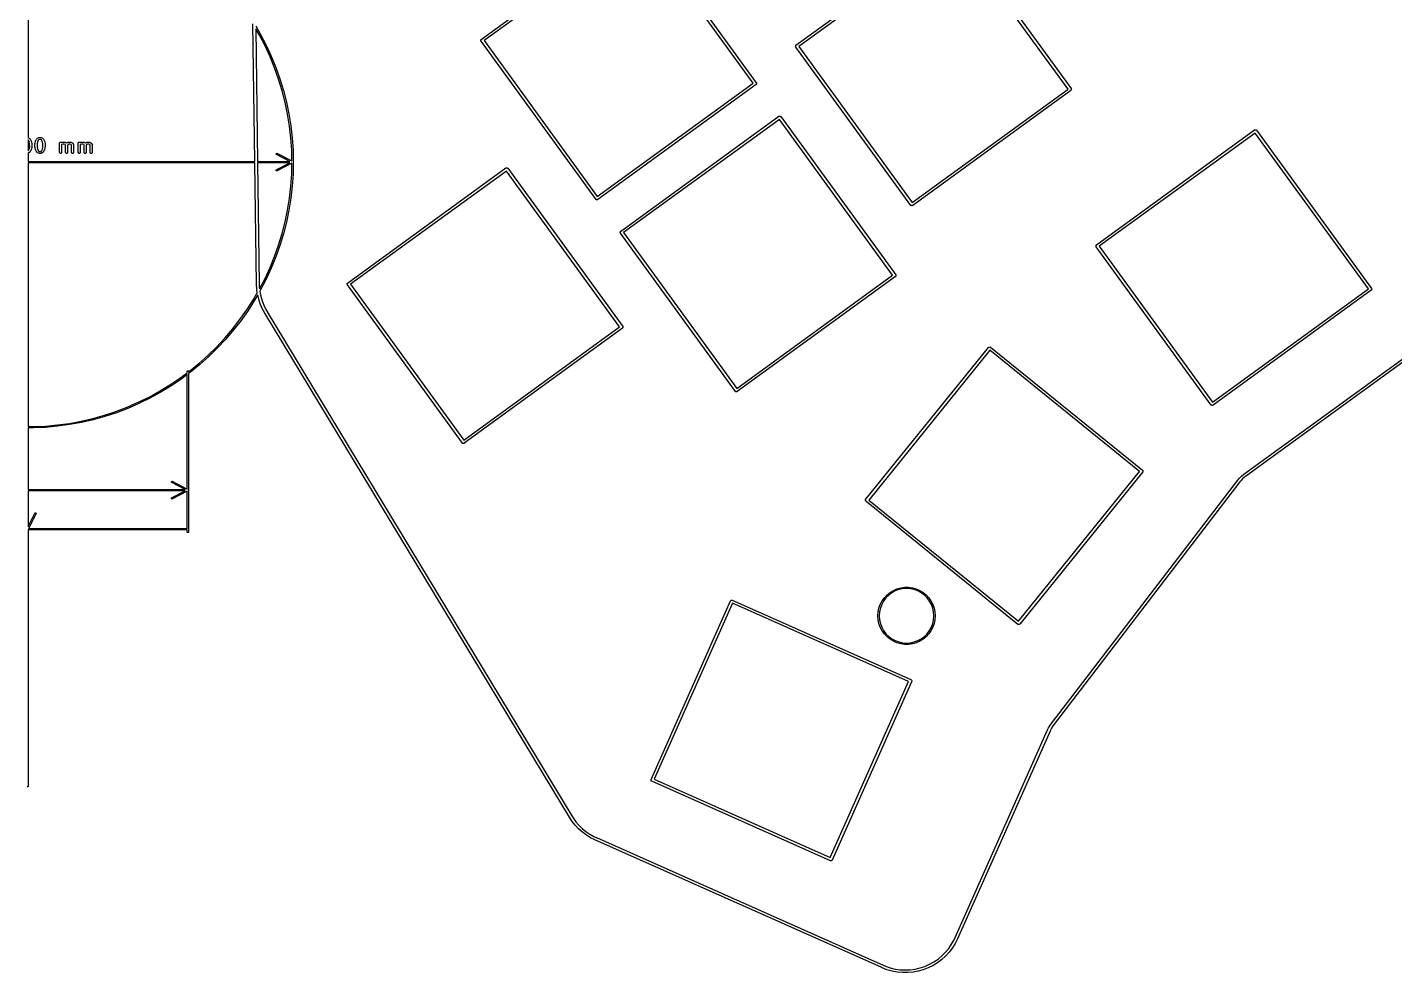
# Model space of a CAD drawing. Extents: x 87 to 387, y -217 to -84.
# Drawn here: x 236.8 to 334.8, y -216.7 to -148.9 of the extents above; entities that cross this region are included whole.
import ezdxf

# ---------------------------------------------------------------- set-up
doc = ezdxf.new("R2010")
doc.units = 0
doc.layers.add('BLACK', color=7, linetype='CONTINUOUS')

msp = doc.modelspace()

# ---------------------------------------------------------------- linework, layer by layer
at = {"layer": 'BLACK', "linetype": 'CONTINUOUS'}
for p, q in [((236.8712, -139.795795), (236.872631, -156.845981)), ((269.332025, -149.806944), (280.67291, -141.564922)), ((280.708456, -141.783955), (269.543589, -149.898056)), ((288.822554, -152.948841), (280.708456, -141.783955)), ((280.799569, -141.572392), (289.041588, -152.913296)), ((291.888208, -150.229425), (303.229093, -141.987421)), ((303.355752, -141.99489), (311.597779, -153.335788)), ((303.264639, -142.206454), (292.099771, -150.320537)), ((311.378745, -153.371334), (303.264639, -142.206454)), ((253.121206, -158.550267), (252.986048, -148.697585)), ((253.186215, -148.848349), (253.53532, -149.453015)), ((253.45191, -149.498672), (253.188887, -149.043103)), ((253.188887, -149.043103), (253.319304, -158.550247)), ((253.848923, -150.264871), (253.45191, -149.498672)), ((253.53532, -149.453015), (253.934324, -150.223058)), ((269.305535, -149.87875), (269.311639, -149.840212)), ((269.311639, -149.840212), (269.332025, -149.806944)), ((254.21065, -151.048346), (253.848923, -150.264871)), ((253.934324, -150.223058), (254.297866, -151.010463)), ((269.314643, -149.91669), (269.305535, -149.87875)), ((269.324556, -149.933603), (269.314643, -149.91669)), ((277.566574, -161.274499), (269.324556, -149.933603)), ((269.543589, -149.898056), (277.657685, -161.062934)), ((291.861717, -150.301232), (291.867821, -150.262694)), ((291.870825, -150.339172), (291.861717, -150.301232)), ((291.867821, -150.262694), (291.888208, -150.229425)), ((291.880738, -150.356084), (291.870825, -150.339172)), ((300.122758, -161.696992), (291.880738, -150.356084)), ((292.099771, -150.320537), (300.21387, -161.485428)), ((254.536344, -151.847473), (254.21065, -151.048346)), ((254.297866, -151.010463), (254.625193, -151.813599)), ((254.625193, -151.813599), (254.915627, -152.630801)), ((254.825327, -152.660596), (254.536344, -151.847473)), ((255.077003, -153.486029), (254.825327, -152.660596)), ((254.915627, -152.630801), (255.168565, -153.460374)), ((255.290848, -154.322061), (255.077003, -153.486029)), ((255.168565, -153.460374), (255.383483, -154.300601)), ((277.657685, -161.062934), (288.822554, -152.948841)), ((289.031013, -153.042211), (277.693233, -161.281968)), ((289.034119, -153.039955), (289.031013, -153.042211)), ((289.054505, -153.006686), (289.034119, -153.039955)), ((289.041588, -152.913296), (289.051501, -152.930208)), ((289.051501, -152.930208), (289.060609, -152.968148)), ((289.060609, -152.968148), (289.054505, -153.006686)), ((300.21387, -161.485428), (311.378745, -153.371334)), ((311.58603, -153.465556), (300.249417, -161.704461)), ((311.59031, -153.462447), (311.58603, -153.465556)), ((311.610696, -153.429178), (311.59031, -153.462447)), ((311.597779, -153.335788), (311.607688, -153.352694)), ((311.607688, -153.352694), (311.607692, -153.352699)), ((311.607692, -153.352699), (311.607692, -153.3527)), ((311.607692, -153.3527), (311.6168, -153.39064)), ((311.6168, -153.39064), (311.610696, -153.429178)), ((255.46642, -155.16696), (255.290848, -154.322061)), ((255.383483, -154.300601), (255.559936, -155.149738)), ((255.603355, -156.018975), (255.46642, -155.16696)), ((255.559936, -155.149738), (255.697557, -156.006027)), ((279.324912, -163.559835), (290.665264, -155.318212)), ((290.700809, -155.537245), (279.535932, -163.651342)), ((290.665264, -155.318212), (290.682176, -155.308299)), ((290.682176, -155.308299), (290.720116, -155.299191)), ((298.814903, -166.702121), (290.700809, -155.537245)), ((290.720116, -155.299191), (290.758654, -155.305295)), ((290.758654, -155.305295), (290.791923, -155.325681)), ((290.791923, -155.325681), (290.795957, -155.331234)), ((290.795957, -155.331234), (299.033937, -166.666575)), ((255.701369, -156.876339), (255.603355, -156.018975)), ((255.697557, -156.006027), (255.796063, -156.867692)), ((313.408455, -164.537812), (324.749353, -156.29579)), ((324.784899, -156.514823), (313.620019, -164.628924)), ((324.749353, -156.29579), (324.766265, -156.285877)), ((324.766265, -156.285877), (324.804205, -156.276769)), ((332.898987, -167.679704), (324.784899, -156.514823)), ((324.804205, -156.276769), (324.842743, -156.282873)), ((324.842743, -156.282873), (324.876012, -156.303259)), ((324.876012, -156.303259), (324.878279, -156.30638)), ((324.878279, -156.30638), (333.118021, -167.644158)), ((236.872631, -156.845981), (236.953772, -156.885352)), ((236.873827, -157.011867), (236.872645, -157.011293)), ((236.872645, -157.011293), (236.872711, -157.797311)), ((236.905154, -157.042111), (236.873827, -157.011867)), ((236.943508, -157.116592), (236.905154, -157.042111)), ((236.908417, -157.763171), (236.947242, -157.683155)), ((236.988111, -157.289964), (236.943508, -157.116592)), ((236.947242, -157.683155), (236.989364, -157.509637)), ((236.953772, -156.885352), (236.960071, -156.889316)), ((236.960071, -156.889316), (236.961899, -156.890074)), ((236.961899, -156.890074), (236.963069, -156.891204)), ((236.963069, -156.891204), (236.966215, -156.893184)), ((236.966215, -156.893184), (236.971847, -156.899678)), ((236.971847, -156.899678), (237.020883, -156.94702)), ((236.989364, -157.509637), (236.988111, -157.289964)), ((237.020883, -156.94702), (237.025601, -156.952769)), ((237.025601, -156.952769), (237.0271, -156.954069)), ((237.0271, -156.954069), (237.027827, -156.955482)), ((237.027827, -156.955482), (237.03021, -156.958385)), ((237.03021, -156.958385), (237.033859, -156.967195)), ((237.033859, -156.967195), (237.082551, -157.06175)), ((237.082551, -157.06175), (237.08296, -157.062819)), ((237.08296, -157.062819), (237.083283, -157.063255)), ((237.083283, -157.063255), (237.083602, -157.064498)), ((237.083602, -157.064498), (237.087806, -157.075481)), ((237.087806, -157.075481), (237.088331, -157.082878)), ((237.13347, -157.546162), (237.08823, -157.732528)), ((237.088331, -157.082878), (237.135849, -157.267577)), ((237.136647, -157.538494), (237.13347, -157.546162)), ((237.135849, -157.267577), (237.136224, -157.270113)), ((237.136224, -157.270113), (237.136647, -157.271135)), ((237.136647, -157.271135), (237.136657, -157.273049)), ((237.137544, -157.529379), (237.136647, -157.538494)), ((237.136657, -157.273049), (237.137999, -157.282121)), ((237.137999, -157.282121), (237.136757, -157.290466)), ((237.136757, -157.290466), (237.138088, -157.523862)), ((237.137999, -157.527508), (237.137544, -157.529379)), ((237.138088, -157.523862), (237.137836, -157.526415)), ((237.137836, -157.526415), (237.137999, -157.527508)), ((237.369041, -157.285767), (237.369292, -157.283213)), ((237.370371, -157.519162), (237.369041, -157.285767)), ((237.36913, -157.282121), (237.369584, -157.280249)), ((237.369292, -157.283213), (237.36913, -157.282121)), ((237.36913, -157.527508), (237.370371, -157.519162)), ((237.370471, -157.536579), (237.36913, -157.527508)), ((237.369584, -157.280249), (237.370482, -157.271135)), ((237.370482, -157.538494), (237.370471, -157.536579)), ((237.370482, -157.271135), (237.373658, -157.263466)), ((237.370904, -157.539515), (237.370482, -157.538494)), ((237.37128, -157.542052), (237.370904, -157.539515)), ((237.418797, -157.72675), (237.37128, -157.542052)), ((237.373658, -157.263466), (237.418899, -157.077101)), ((237.418899, -157.077101), (237.419284, -157.076021)), ((237.419284, -157.076021), (237.419323, -157.075482)), ((237.419323, -157.075482), (237.419908, -157.074274)), ((237.419908, -157.074274), (237.423846, -157.063255)), ((237.423846, -157.063255), (237.42793, -157.057743)), ((237.42793, -157.057743), (237.472197, -156.966512)), ((237.472197, -156.966512), (237.476161, -156.960212)), ((237.476161, -156.960212), (237.476919, -156.958385)), ((237.476919, -156.958385), (237.478049, -156.957214)), ((237.478049, -156.957214), (237.480029, -156.954069)), ((237.480029, -156.954069), (237.486523, -156.948436)), ((237.486523, -156.948436), (237.533865, -156.899401)), ((237.559886, -157.126473), (237.517764, -157.299991)), ((237.517764, -157.299991), (237.519017, -157.519664)), ((237.519017, -157.519664), (237.56362, -157.693037)), ((237.533865, -156.899401), (237.539614, -156.894682)), ((237.539614, -156.894682), (237.540914, -156.893184)), ((237.540914, -156.893184), (237.542327, -156.892456)), ((237.542327, -156.892456), (237.54523, -156.890074)), ((237.54523, -156.890074), (237.55404, -156.886424)), ((237.55404, -156.886424), (237.648595, -156.837733)), ((237.598712, -157.046456), (237.559886, -157.126473)), ((237.56362, -157.693037), (237.601974, -157.767518)), ((237.628956, -157.015129), (237.598712, -157.046456)), ((237.697937, -156.979607), (237.628956, -157.015129)), ((237.648595, -156.837733), (237.662326, -156.832478)), ((237.662326, -156.832478), (237.665015, -156.832286)), ((237.665015, -156.832286), (237.667504, -156.831256)), ((237.667504, -156.831256), (237.682245, -156.831062)), ((237.682245, -156.831062), (237.691516, -156.830404)), ((237.691516, -156.830404), (237.693066, -156.83092)), ((237.693066, -156.83092), (237.777374, -156.829815)), ((237.758098, -156.978818), (237.697937, -156.979607)), ((237.826208, -157.011867), (237.758098, -156.978818)), ((237.777374, -156.829815), (237.792006, -156.831256)), ((237.792006, -156.831256), (237.794495, -156.832287)), ((237.794495, -156.832287), (237.797183, -156.832478)), ((237.797183, -156.832478), (237.810176, -156.838782)), ((237.810176, -156.838782), (237.819042, -156.842455)), ((237.819042, -156.842455), (237.820264, -156.843677)), ((237.820264, -156.843677), (237.906153, -156.885352)), ((237.857535, -157.042111), (237.826208, -157.011867)), ((237.895889, -157.116592), (237.857535, -157.042111)), ((237.860798, -157.763172), (237.899623, -157.683155)), ((237.940492, -157.289964), (237.895889, -157.116592)), ((237.899623, -157.683155), (237.941745, -157.509637)), ((237.906153, -156.885352), (237.912452, -156.889316)), ((237.912452, -156.889316), (237.91428, -156.890074)), ((237.91428, -156.890074), (237.91545, -156.891204)), ((237.91545, -156.891204), (237.918596, -156.893184)), ((237.918596, -156.893184), (237.924228, -156.899678)), ((237.924228, -156.899678), (237.973264, -156.94702)), ((237.941745, -157.509637), (237.940492, -157.289964)), ((237.973264, -156.94702), (237.977982, -156.952769)), ((237.977982, -156.952769), (237.979481, -156.954069)), ((237.979481, -156.954069), (237.980208, -156.955482)), ((237.980208, -156.955482), (237.982591, -156.958385)), ((237.982591, -156.958385), (237.98624, -156.967195)), ((237.98624, -156.967195), (238.034932, -157.06175)), ((238.034932, -157.06175), (238.035341, -157.062819)), ((238.035341, -157.062819), (238.035664, -157.063255)), ((238.035664, -157.063255), (238.035983, -157.064498)), ((238.035983, -157.064498), (238.040187, -157.075481)), ((238.040187, -157.075481), (238.040712, -157.082878)), ((238.085851, -157.546162), (238.040611, -157.732528)), ((238.040712, -157.082878), (238.08823, -157.267577)), ((238.089028, -157.538494), (238.085851, -157.546162)), ((238.08823, -157.267577), (238.088605, -157.270113)), ((238.088605, -157.270113), (238.089028, -157.271135)), ((238.089028, -157.271135), (238.089038, -157.273049)), ((238.089925, -157.529379), (238.089028, -157.538494)), ((238.089038, -157.273049), (238.09038, -157.282121)), ((238.09038, -157.282121), (238.089138, -157.290466)), ((238.089138, -157.290466), (238.090469, -157.523862)), ((238.09038, -157.527508), (238.089925, -157.529379)), ((238.090469, -157.523862), (238.090217, -157.526415)), ((238.090217, -157.526415), (238.09038, -157.527508)), ((239.130946, -157.238148), (239.132387, -157.223516)), ((239.132387, -157.919447), (239.130946, -157.238148)), ((239.132387, -157.223516), (239.143586, -157.19648)), ((239.143586, -157.19648), (239.164278, -157.175788)), ((239.164278, -157.175788), (239.191314, -157.164589)), ((239.191314, -157.164589), (239.220578, -157.164589)), ((239.220578, -157.164589), (239.247614, -157.175788)), ((239.247614, -157.175788), (239.267491, -157.195665)), ((239.267491, -157.195665), (239.315262, -157.171066)), ((239.295623, -157.348462), (239.279803, -157.364848)), ((239.279803, -157.364848), (239.280946, -157.904815)), ((239.36448, -157.313004), (239.295623, -157.348462)), ((239.315262, -157.171066), (239.328993, -157.165811)), ((239.328993, -157.165811), (239.331682, -157.165619)), ((239.331682, -157.165619), (239.334171, -157.164589)), ((239.334171, -157.164589), (239.347968, -157.164462)), ((239.347968, -157.164462), (239.358183, -157.163737)), ((239.358183, -157.163737), (239.360029, -157.164352)), ((239.360029, -157.164352), (239.49166, -157.163148)), ((239.472112, -157.312019), (239.36448, -157.313004)), ((239.530702, -157.340449), (239.472112, -157.312019)), ((239.49166, -157.163148), (239.506292, -157.164589)), ((239.506292, -157.164589), (239.508781, -157.16562)), ((239.508781, -157.16562), (239.511469, -157.165811)), ((239.511469, -157.165811), (239.524462, -157.172115)), ((239.524462, -157.172115), (239.533328, -157.175788)), ((239.559558, -157.396484), (239.530702, -157.340449)), ((239.533328, -157.175788), (239.53455, -157.17701)), ((239.53455, -157.17701), (239.620439, -157.218685)), ((239.560958, -157.919447), (239.559558, -157.396484)), ((239.620439, -157.218685), (239.622886, -157.220225)), ((239.622886, -157.220225), (239.62404, -157.22061)), ((239.62404, -157.22061), (239.625476, -157.221855)), ((239.625476, -157.221855), (239.632882, -157.226517)), ((239.632882, -157.226517), (239.634517, -157.228402)), ((239.634517, -157.228402), (239.636152, -157.226517)), ((239.636152, -157.226517), (239.641151, -157.223942)), ((239.641151, -157.223942), (239.644994, -157.22061)), ((239.644994, -157.22061), (239.652448, -157.218125)), ((239.652448, -157.218125), (239.743833, -157.171066)), ((239.736818, -157.341962), (239.708168, -157.401006)), ((239.708168, -157.401006), (239.709517, -157.904815)), ((239.793051, -157.313004), (239.736818, -157.341962)), ((239.743833, -157.171066), (239.757564, -157.165811)), ((239.757564, -157.165811), (239.760253, -157.165619)), ((239.760253, -157.165619), (239.762742, -157.164589)), ((239.762742, -157.164589), (239.776539, -157.164462)), ((239.776539, -157.164462), (239.786754, -157.163737)), ((239.786754, -157.163737), (239.7886, -157.164352)), ((239.7886, -157.164352), (239.920231, -157.163148)), ((239.900683, -157.312019), (239.793051, -157.313004)), ((239.959274, -157.340448), (239.900683, -157.312019)), ((239.920231, -157.163148), (239.934863, -157.164589)), ((239.934863, -157.164589), (239.937352, -157.16562)), ((239.937352, -157.16562), (239.94004, -157.165811)), ((239.94004, -157.165811), (239.953034, -157.172116)), ((239.953034, -157.172116), (239.961899, -157.175788)), ((239.98813, -157.396484), (239.959274, -157.340448)), ((239.961899, -157.175788), (239.963121, -157.17701)), ((239.963121, -157.17701), (240.049011, -157.218685)), ((239.98953, -157.919447), (239.98813, -157.396484)), ((240.049011, -157.218685), (240.051457, -157.220225)), ((240.051457, -157.220225), (240.052612, -157.22061)), ((240.052612, -157.22061), (240.054049, -157.221856)), ((240.054049, -157.221856), (240.061453, -157.226517)), ((240.061453, -157.226517), (240.067612, -157.233619)), ((240.067612, -157.233619), (240.07472, -157.239783)), ((240.07472, -157.239783), (240.077294, -157.244782)), ((240.077294, -157.244782), (240.080627, -157.248625)), ((240.080627, -157.248625), (240.083111, -157.256079)), ((240.083111, -157.256079), (240.130171, -157.347464)), ((240.130171, -157.347464), (240.135426, -157.361195)), ((240.135426, -157.361195), (240.135617, -157.363884)), ((240.135617, -157.363884), (240.136648, -157.366373)), ((240.136648, -157.366373), (240.136681, -157.378864)), ((240.136681, -157.378864), (240.1375, -157.390385)), ((240.1375, -157.390385), (240.136718, -157.392729)), ((240.136718, -157.392729), (240.138089, -157.904815)), ((240.464279, -157.238148), (240.46572, -157.223516)), ((240.46572, -157.919447), (240.464279, -157.238148)), ((240.46572, -157.223516), (240.476919, -157.19648)), ((240.476919, -157.19648), (240.497611, -157.175788)), ((240.497611, -157.175788), (240.524647, -157.164589)), ((240.524647, -157.164589), (240.553911, -157.164589)), ((240.553911, -157.164589), (240.580947, -157.175788)), ((240.580947, -157.175788), (240.600824, -157.195665)), ((240.600824, -157.195665), (240.648595, -157.171066)), ((240.628956, -157.348462), (240.613136, -157.364848)), ((240.613136, -157.364848), (240.614279, -157.904815)), ((240.697813, -157.313004), (240.628956, -157.348462)), ((240.648595, -157.171066), (240.662326, -157.165811)), ((240.662326, -157.165811), (240.665015, -157.165619)), ((240.665015, -157.165619), (240.667504, -157.164589)), ((240.667504, -157.164589), (240.681301, -157.164462)), ((240.681301, -157.164462), (240.691516, -157.163737)), ((240.691516, -157.163737), (240.693362, -157.164352)), ((240.693362, -157.164352), (240.824993, -157.163148)), ((240.805445, -157.312019), (240.697813, -157.313004)), ((240.864035, -157.340449), (240.805445, -157.312019)), ((240.824993, -157.163148), (240.839625, -157.164589)), ((240.839625, -157.164589), (240.842114, -157.16562)), ((240.842114, -157.16562), (240.844802, -157.165811)), ((240.844802, -157.165811), (240.857795, -157.172115)), ((240.857795, -157.172115), (240.866661, -157.175788)), ((240.892891, -157.396484), (240.864035, -157.340449)), ((240.866661, -157.175788), (240.867883, -157.17701)), ((240.867883, -157.17701), (240.953772, -157.218685)), ((240.894291, -157.919447), (240.892891, -157.396484)), ((240.953772, -157.218685), (240.956219, -157.220225)), ((240.956219, -157.220225), (240.957373, -157.22061)), ((240.957373, -157.22061), (240.958809, -157.221855)), ((240.958809, -157.221855), (240.966215, -157.226517)), ((240.966215, -157.226517), (240.96785, -157.228402)), ((240.96785, -157.228402), (240.969485, -157.226517)), ((240.969485, -157.226517), (240.974484, -157.223942)), ((240.974484, -157.223942), (240.978327, -157.22061)), ((240.978327, -157.22061), (240.985781, -157.218125)), ((240.985781, -157.218125), (241.077166, -157.171066)), ((241.070151, -157.341962), (241.041501, -157.401006)), ((241.041501, -157.401006), (241.04285, -157.904815)), ((241.126384, -157.313004), (241.070151, -157.341962)), ((241.077166, -157.171066), (241.090897, -157.165811)), ((241.090897, -157.165811), (241.093586, -157.165619)), ((241.093586, -157.165619), (241.096075, -157.164589)), ((241.096075, -157.164589), (241.109872, -157.164462)), ((241.109872, -157.164462), (241.120087, -157.163737)), ((241.120087, -157.163737), (241.121933, -157.164352)), ((241.121933, -157.164352), (241.253564, -157.163148)), ((241.234016, -157.312019), (241.126384, -157.313004)), ((241.292607, -157.340448), (241.234016, -157.312019)), ((241.253564, -157.163148), (241.268196, -157.164589)), ((241.268196, -157.164589), (241.270685, -157.16562)), ((241.270685, -157.16562), (241.273373, -157.165811)), ((241.273373, -157.165811), (241.286367, -157.172116)), ((241.286367, -157.172116), (241.295232, -157.175788)), ((241.321463, -157.396484), (241.292607, -157.340448)), ((241.295232, -157.175788), (241.296454, -157.17701)), ((241.296454, -157.17701), (241.382344, -157.218685)), ((241.322863, -157.919447), (241.321463, -157.396484)), ((241.382344, -157.218685), (241.38479, -157.220225)), ((241.38479, -157.220225), (241.385945, -157.22061)), ((241.385945, -157.22061), (241.387382, -157.221856)), ((241.387382, -157.221856), (241.394786, -157.226517)), ((241.394786, -157.226517), (241.400945, -157.233619)), ((241.400945, -157.233619), (241.408053, -157.239783)), ((241.408053, -157.239783), (241.410627, -157.244782)), ((241.410627, -157.244782), (241.41396, -157.248625)), ((241.41396, -157.248625), (241.416444, -157.256079)), ((241.416444, -157.256079), (241.463504, -157.347465)), ((241.463504, -157.347465), (241.468759, -157.361197)), ((241.468759, -157.361197), (241.468949, -157.363884)), ((241.468949, -157.363884), (241.469981, -157.366374)), ((241.469981, -157.366374), (241.470014, -157.378866)), ((241.470014, -157.378866), (241.470833, -157.390387)), ((241.470833, -157.390387), (241.470051, -157.392731)), ((241.470051, -157.392731), (241.471422, -157.904815)), ((255.760259, -157.737275), (255.701369, -156.876339)), ((255.796063, -156.867692), (255.855248, -157.732947)), ((236.872711, -157.797311), (236.878171, -157.7945)), ((236.953088, -157.923205), (236.872725, -157.964588)), ((236.872725, -157.964588), (236.872775, -158.551892)), ((236.872775, -158.551892), (253.121206, -158.550267)), ((253.122525, -158.646463), (236.872783, -158.648088)), ((236.872783, -158.648088), (236.874371, -177.54999)), ((236.878171, -157.7945), (236.908417, -157.763171)), ((236.961899, -157.919556), (236.953088, -157.923205)), ((236.964801, -157.917173), (236.961899, -157.919556)), ((236.966215, -157.916446), (236.964801, -157.917173)), ((236.967515, -157.914946), (236.966215, -157.916446)), ((236.973265, -157.910228), (236.967515, -157.914946)), ((237.020606, -157.861191), (236.973265, -157.910228)), ((237.0271, -157.85556), (237.020606, -157.861191)), ((237.029079, -157.852414), (237.0271, -157.85556)), ((237.030211, -157.851243), (237.029079, -157.852414)), ((237.030968, -157.849413), (237.030211, -157.851243)), ((237.034932, -157.843117), (237.030968, -157.849413)), ((237.0792, -157.751884), (237.034932, -157.843117)), ((237.083283, -157.746374), (237.0792, -157.751884)), ((237.087218, -157.735358), (237.083283, -157.746374)), ((237.087806, -157.734148), (237.087218, -157.735358)), ((237.087844, -157.733607), (237.087806, -157.734148)), ((237.08823, -157.732528), (237.087844, -157.733607)), ((237.419323, -157.734147), (237.418797, -157.72675)), ((237.423525, -157.745129), (237.419323, -157.734147)), ((237.423846, -157.746374), (237.423525, -157.745129)), ((237.424168, -157.746809), (237.423846, -157.746374)), ((237.424578, -157.747879), (237.424168, -157.746809)), ((237.473268, -157.842431), (237.424578, -157.747879)), ((237.476919, -157.851245), (237.473268, -157.842431)), ((237.479302, -157.854149), (237.476919, -157.851245)), ((237.480029, -157.85556), (237.479302, -157.854149)), ((237.481525, -157.856857), (237.480029, -157.85556)), ((237.486246, -157.86261), (237.481525, -157.856857)), ((237.535281, -157.909951), (237.486246, -157.86261)), ((237.540914, -157.916446), (237.535281, -157.909951)), ((237.544059, -157.918425), (237.540914, -157.916446)), ((237.54523, -157.919556), (237.544059, -157.918425)), ((237.547057, -157.920313), (237.54523, -157.919556)), ((237.553357, -157.924278), (237.547057, -157.920313)), ((237.639246, -157.965953), (237.553357, -157.924278)), ((237.601974, -157.767518), (237.633302, -157.797763)), ((237.633302, -157.797763), (237.701411, -157.830811)), ((237.640468, -157.967175), (237.639246, -157.965953)), ((237.649327, -157.970844), (237.640468, -157.967175)), ((237.662326, -157.977152), (237.649327, -157.970844)), ((237.665015, -157.977343), (237.662326, -157.977152)), ((237.667504, -157.978374), (237.665015, -157.977343)), ((237.682136, -157.979815), (237.667504, -157.978374)), ((237.766442, -157.978709), (237.682136, -157.979815)), ((237.701411, -157.830811), (237.761572, -157.830022)), ((237.761572, -157.830022), (237.830553, -157.7945)), ((237.767993, -157.979226), (237.766442, -157.978709)), ((237.777262, -157.978567), (237.767993, -157.979226)), ((237.792006, -157.978374), (237.777262, -157.978567)), ((237.794495, -157.977342), (237.792006, -157.978374)), ((237.797183, -157.977152), (237.794495, -157.977342)), ((237.810915, -157.971897), (237.797183, -157.977152)), ((237.905471, -157.923204), (237.810915, -157.971897)), ((237.830553, -157.7945), (237.860798, -157.763172)), ((237.91428, -157.919556), (237.905471, -157.923204)), ((237.917182, -157.917173), (237.91428, -157.919556)), ((237.918596, -157.916446), (237.917182, -157.917173)), ((237.919895, -157.914947), (237.918596, -157.916446)), ((237.925645, -157.910229), (237.919895, -157.914947)), ((237.972986, -157.861193), (237.925645, -157.910229)), ((237.979481, -157.855561), (237.972986, -157.861193)), ((237.98146, -157.852415), (237.979481, -157.855561)), ((237.982591, -157.851245), (237.98146, -157.852415)), ((237.983348, -157.849417), (237.982591, -157.851245)), ((237.987313, -157.843118), (237.983348, -157.849417)), ((238.03158, -157.751885), (237.987313, -157.843118)), ((238.035664, -157.746374), (238.03158, -157.751885)), ((238.039601, -157.735354), (238.035664, -157.746374)), ((238.040187, -157.734147), (238.039601, -157.735354)), ((238.040225, -157.733607), (238.040187, -157.734147)), ((238.040611, -157.732528), (238.040225, -157.733607)), ((239.143586, -157.946483), (239.132387, -157.919447)), ((239.164278, -157.967175), (239.143586, -157.946483)), ((239.191314, -157.978374), (239.164278, -157.967175)), ((239.220578, -157.978374), (239.191314, -157.978374)), ((239.247614, -157.967175), (239.220578, -157.978374)), ((239.268306, -157.946483), (239.247614, -157.967175)), ((239.279505, -157.919447), (239.268306, -157.946483)), ((239.280946, -157.904815), (239.279505, -157.919447)), ((239.572157, -157.946483), (239.560958, -157.919447)), ((239.592849, -157.967175), (239.572157, -157.946483)), ((239.619885, -157.978374), (239.592849, -157.967175)), ((239.649149, -157.978374), (239.619885, -157.978374)), ((239.676185, -157.967175), (239.649149, -157.978374)), ((239.696877, -157.946483), (239.676185, -157.967175)), ((239.708076, -157.919447), (239.696877, -157.946483)), ((239.709517, -157.904815), (239.708076, -157.919447)), ((240.000729, -157.946483), (239.98953, -157.919447)), ((240.021421, -157.967175), (240.000729, -157.946483)), ((240.048457, -157.978374), (240.021421, -157.967175)), ((240.077721, -157.978374), (240.048457, -157.978374)), ((240.104757, -157.967175), (240.077721, -157.978374)), ((240.125449, -157.946483), (240.104757, -157.967175)), ((240.136648, -157.919447), (240.125449, -157.946483)), ((240.138089, -157.904815), (240.136648, -157.919447)), ((240.476919, -157.946483), (240.46572, -157.919447)), ((240.497611, -157.967175), (240.476919, -157.946483)), ((240.524647, -157.978374), (240.497611, -157.967175)), ((240.553911, -157.978374), (240.524647, -157.978374)), ((240.580947, -157.967175), (240.553911, -157.978374)), ((240.601639, -157.946483), (240.580947, -157.967175)), ((240.612838, -157.919447), (240.601639, -157.946483)), ((240.614279, -157.904815), (240.612838, -157.919447)), ((240.90549, -157.946483), (240.894291, -157.919447)), ((240.926182, -157.967175), (240.90549, -157.946483)), ((240.953218, -157.978374), (240.926182, -157.967175)), ((240.982482, -157.978374), (240.953218, -157.978374)), ((241.009518, -157.967175), (240.982482, -157.978374)), ((241.03021, -157.946483), (241.009518, -157.967175)), ((241.041409, -157.919447), (241.03021, -157.946483)), ((241.04285, -157.904815), (241.041409, -157.919447)), ((241.334062, -157.946483), (241.322863, -157.919447)), ((241.354754, -157.967175), (241.334062, -157.946483)), ((241.38179, -157.978374), (241.354754, -157.967175)), ((241.411054, -157.978374), (241.38179, -157.978374)), ((241.43809, -157.967175), (241.411054, -157.978374)), ((241.458782, -157.946483), (241.43809, -157.967175)), ((241.469981, -157.919447), (241.458782, -157.946483)), ((241.471422, -157.904815), (241.469981, -157.919447)), ((253.241815, -167.342428), (253.122525, -158.646463)), ((253.319304, -158.550247), (255.627547, -158.550016)), ((255.629174, -158.646212), (253.320624, -158.646443)), ((253.320624, -158.646443), (253.439975, -167.34688)), ((254.648676, -158.009218), (254.666347, -157.975274)), ((254.660184, -158.045715), (254.648676, -158.009218)), ((254.675399, -158.057927), (254.660184, -158.045715)), ((254.660184, -159.154279), (255.629174, -158.646212)), ((254.666347, -157.975274), (254.702844, -157.963766)), ((255.627547, -158.550016), (254.675399, -158.057927)), ((254.702844, -157.963766), (255.778068, -158.519464)), ((255.778153, -158.676777), (254.721573, -159.230769)), ((255.778068, -158.519464), (255.760259, -157.737275)), ((255.760259, -159.462725), (255.778153, -158.676777)), ((255.855248, -157.732947), (255.860969, -157.984228)), ((255.87499, -158.6), (255.855248, -159.467053)), ((255.860969, -157.984228), (255.871184, -157.994443)), ((255.871184, -158.119131), (255.8642, -158.126114)), ((255.8642, -158.126114), (255.87499, -158.6)), ((255.871184, -157.994443), (255.87499, -158.099997)), ((255.87499, -158.099997), (255.871184, -158.119131)), ((254.648676, -159.190776), (254.660184, -159.154279)), ((254.666347, -159.22472), (254.648676, -159.190776)), ((254.702844, -159.236228), (254.666347, -159.22472)), ((254.721573, -159.230769), (254.702844, -159.236228)), ((255.701369, -160.323661), (255.760259, -159.462725)), ((255.855248, -159.467053), (255.796063, -160.332308)), ((259.765885, -167.263722), (271.106777, -159.021707)), ((271.142322, -159.24074), (259.977449, -167.354834)), ((271.106777, -159.021707), (271.123689, -159.011794)), ((271.123689, -159.011794), (271.161629, -159.002686)), ((279.256426, -170.405611), (271.142322, -159.24074)), ((271.161629, -159.002686), (271.200167, -159.00879)), ((271.200167, -159.00879), (271.233436, -159.029176)), ((271.233436, -159.029176), (271.23653, -159.033435)), ((271.23653, -159.033435), (279.475459, -170.370064)), ((255.603355, -161.181025), (255.701369, -160.323661)), ((255.796063, -160.332308), (255.697557, -161.193973)), ((255.46642, -162.03304), (255.603355, -161.181025)), ((255.697557, -161.193973), (255.559936, -162.050262)), ((277.599842, -161.294885), (277.566574, -161.274499)), ((277.63838, -161.300989), (277.599842, -161.294885)), ((277.67632, -161.291881), (277.63838, -161.300989)), ((277.693233, -161.281968), (277.67632, -161.291881)), ((255.290848, -162.877939), (255.46642, -162.03304)), ((255.559936, -162.050262), (255.383483, -162.899399)), ((300.145471, -161.71091), (300.122758, -161.696992)), ((300.156026, -161.717378), (300.145471, -161.71091)), ((300.194564, -161.723482), (300.156026, -161.717378)), ((300.232504, -161.714374), (300.194564, -161.723482)), ((300.249417, -161.704461), (300.232504, -161.714374)), ((255.077003, -163.713971), (255.290848, -162.877939)), ((255.383483, -162.899399), (255.168565, -163.739626)), ((279.303982, -163.593498), (279.324368, -163.56023)), ((279.324368, -163.56023), (279.324912, -163.559835)), ((254.536344, -165.352527), (254.825327, -164.539404)), ((254.825327, -164.539404), (255.077003, -163.713971)), ((255.168565, -163.739626), (254.915627, -164.569199)), ((279.297878, -163.632036), (279.303982, -163.593498)), ((279.306986, -163.669976), (279.297878, -163.632036)), ((279.316899, -163.686889), (279.306986, -163.669976)), ((287.558917, -175.027784), (279.316899, -163.686889)), ((279.535932, -163.651342), (287.650028, -174.816219)), ((313.388069, -164.57108), (313.396485, -164.557346)), ((313.396485, -164.557346), (313.408455, -164.537812)), ((254.21065, -166.151654), (254.536344, -165.352527)), ((254.625193, -165.386401), (254.297866, -166.189537)), ((254.915627, -164.569199), (254.625193, -165.386401)), ((313.381965, -164.609618), (313.388069, -164.57108)), ((313.391073, -164.647558), (313.381965, -164.609618)), ((313.400986, -164.664471), (313.391073, -164.647558)), ((321.642998, -176.005364), (313.400986, -164.664471)), ((313.620019, -164.628924), (321.73411, -175.7938)), ((253.848923, -166.935129), (254.21065, -166.151654)), ((254.297866, -166.189537), (253.934324, -166.976942)), ((253.239993, -167.349622), (253.241815, -167.342428)), ((253.240001, -167.349622), (253.239993, -167.349622)), ((253.260932, -167.710981), (253.240001, -167.349622)), ((253.439975, -167.34688), (253.439983, -167.34688)), ((253.439983, -167.34688), (253.442328, -167.519189)), ((253.459476, -167.686725), (253.848923, -166.935129)), ((253.934324, -166.976942), (253.53532, -167.746985)), ((259.739395, -167.335528), (259.745499, -167.29699)), ((259.748503, -167.373468), (259.739395, -167.335528)), ((259.745499, -167.29699), (259.752069, -167.286269)), ((259.758416, -167.390381), (259.748503, -167.373468)), ((259.752069, -167.286269), (259.765885, -167.263722)), ((268.000432, -178.731275), (259.758416, -167.390381)), ((259.977449, -167.354834), (268.091543, -178.51971)), ((287.650028, -174.816219), (298.814903, -166.702121)), ((299.021731, -166.796674), (287.685576, -175.035253)), ((299.026468, -166.793234), (299.021731, -166.796674)), ((299.046854, -166.759965), (299.026468, -166.793234)), ((299.033937, -166.666575), (299.04385, -166.683487)), ((299.04385, -166.683487), (299.052958, -166.721427)), ((299.052958, -166.721427), (299.046854, -166.759965)), ((252.555394, -169.175585), (253.020436, -168.448663)), ((253.020436, -168.448663), (253.298598, -167.96687)), ((253.324094, -168.112838), (253.101681, -168.498069)), ((253.298598, -167.96687), (253.260932, -167.710981)), ((253.397731, -168.42115), (253.324094, -168.112838)), ((253.512533, -168.764426), (253.397731, -168.42115)), ((253.442328, -167.519189), (253.459476, -167.686725)), ((253.53532, -167.746985), (253.476137, -167.849492)), ((253.476137, -167.849492), (253.477422, -167.862046)), ((253.477422, -167.862046), (253.542613, -168.200474)), ((253.542613, -168.200474), (253.637392, -168.531834)), ((321.73411, -175.7938), (332.898987, -167.679704)), ((333.107441, -167.773076), (321.769657, -176.012833)), ((333.110552, -167.770817), (333.107441, -167.773076)), ((333.130938, -167.737548), (333.110552, -167.770817)), ((333.118021, -167.644158), (333.127934, -167.66107)), ((333.127934, -167.66107), (333.137042, -167.69901)), ((333.137042, -167.69901), (333.130938, -167.737548)), ((252.057749, -169.880588), (252.555394, -169.175585)), ((252.634307, -169.228638), (252.134165, -169.937178)), ((253.101681, -168.498069), (252.634307, -169.228638)), ((253.657158, -169.096243), (253.512533, -168.764426)), ((253.637392, -168.531834), (253.761021, -168.853547)), ((253.830479, -169.414014), (253.657158, -169.096243)), ((253.761021, -168.853547), (253.912537, -169.163105)), ((253.830479, -169.414015), (253.830478, -169.414014)), ((253.830478, -169.414014), (253.830479, -169.414014)), ((253.830481, -169.414019), (253.830479, -169.414015)), ((275.656282, -205.531796), (253.830481, -169.414019)), ((253.912537, -169.163105), (254.001663, -169.310591)), ((254.001663, -169.310591), (254.001662, -169.310592)), ((254.001662, -169.310592), (254.003666, -169.31752)), ((254.003666, -169.31752), (254.003799, -169.317841)), ((254.003799, -169.317841), (275.829523, -205.43549)), ((251.528531, -170.56221), (252.057749, -169.880588)), ((252.134165, -169.937178), (251.602292, -170.622219)), ((268.091543, -178.51971), (279.256426, -170.405611)), ((279.475459, -170.370064), (279.48537, -170.386974)), ((279.48537, -170.386974), (279.485373, -170.386977)), ((279.485373, -170.386977), (279.494481, -170.424917)), ((279.494481, -170.424917), (279.488377, -170.463455)), ((250.379831, -171.849712), (250.968839, -171.219039)), ((251.039792, -171.282343), (250.447829, -171.91618)), ((250.968839, -171.219039), (251.528531, -170.56221)), ((251.602292, -170.622219), (251.039792, -171.282343)), ((279.467991, -170.496723), (268.127091, -178.738744)), ((279.488377, -170.463455), (279.467991, -170.496723)), ((323.979765, -180.960622), (337.798824, -170.918116)), ((337.909468, -171.082571), (324.090404, -181.125082)), ((249.762728, -172.452924), (250.379831, -171.849712)), ((250.447829, -171.91618), (249.827631, -172.522418)), ((296.87152, -182.774526), (305.692795, -171.87811)), ((305.78382, -172.080479), (297.099456, -182.807777)), ((305.692795, -171.87811), (305.706565, -171.864158)), ((305.706565, -171.864158), (305.740856, -171.84554)), ((305.740856, -171.84554), (305.77966, -171.841461)), ((305.77966, -171.841461), (305.817072, -171.852543)), ((316.511117, -180.764831), (305.78382, -172.080479)), ((305.817072, -171.852543), (316.713487, -180.673806)), ((248.449411, -173.57202), (249.11881, -173.027423)), ((249.180482, -173.099799), (248.507725, -173.647127)), ((249.11881, -173.027423), (249.762728, -172.452924)), ((249.827631, -172.522418), (249.180482, -173.099799)), ((247.039771, -174.567053), (247.755919, -174.085584)), ((247.810754, -174.163268), (247.091014, -174.647152)), ((247.755919, -174.085584), (248.275035, -173.701153)), ((248.275075, -173.819415), (247.810754, -174.163268)), ((248.275002, -173.599986), (248.278808, -173.580852)), ((248.275035, -173.701153), (248.275002, -173.599986)), ((248.277649, -181.500216), (248.275075, -173.819415)), ((248.278808, -173.580852), (248.305868, -173.553792)), ((248.305868, -173.553792), (248.344136, -173.553792)), ((248.344136, -173.553792), (248.371196, -173.580852)), ((248.371196, -173.580852), (248.371212, -173.629929)), ((248.371212, -173.629929), (248.449411, -173.57202)), ((248.507725, -173.647127), (248.371252, -173.748191)), ((248.371252, -173.748191), (248.374048, -182.094186)), ((245.545488, -175.429777), (246.302451, -175.015427)), ((246.349995, -175.097775), (245.589234, -175.514205)), ((246.302451, -175.015427), (247.039771, -174.567053)), ((247.091014, -174.647152), (246.349995, -175.097775)), ((287.592185, -175.04817), (287.558917, -175.027784)), ((287.630723, -175.054274), (287.592185, -175.04817)), ((287.668663, -175.045166), (287.630723, -175.054274)), ((287.685576, -175.035253), (287.668663, -175.045166)), ((243.17261, -176.460463), (243.978944, -176.153045)), ((244.014832, -176.241101), (243.204453, -176.550061)), ((243.978944, -176.153045), (244.77045, -175.809246)), ((244.810309, -175.895577), (244.014832, -176.241101)), ((244.77045, -175.809246), (245.545488, -175.429777)), ((245.589234, -175.514205), (244.810309, -175.895577)), ((321.671364, -176.022746), (321.642998, -176.005364)), ((321.676266, -176.02575), (321.671364, -176.022746)), ((321.714804, -176.031854), (321.676266, -176.02575)), ((321.752744, -176.022746), (321.714804, -176.031854)), ((321.769657, -176.012833), (321.752744, -176.022746)), ((239.832812, -177.314737), (240.681489, -177.158443)), ((240.700835, -177.251542), (239.847901, -177.40862)), ((240.681489, -177.158443), (241.522172, -176.963684)), ((241.545736, -177.055806), (240.700835, -177.251542)), ((241.522172, -176.963684), (242.35312, -176.730863)), ((242.380852, -176.821817), (241.545736, -177.055806)), ((242.35312, -176.730863), (243.17261, -176.460463)), ((243.204453, -176.550061), (242.380852, -176.821817)), ((236.874371, -177.54999), (237.256474, -177.54999)), ((237.258639, -177.645054), (236.874379, -177.645054)), ((236.874379, -177.645054), (236.87445, -178.495826)), ((237.256474, -177.54999), (238.118528, -177.510714)), ((238.125017, -177.60558), (237.258639, -177.645054)), ((238.118528, -177.510714), (238.977901, -177.432242)), ((238.988701, -177.526714), (238.125017, -177.60558)), ((238.977901, -177.432242), (239.832812, -177.314737)), ((239.847901, -177.40862), (238.988701, -177.526714)), ((236.87445, -178.495826), (236.875244, -182.051889)), ((268.0337, -178.751661), (268.000432, -178.731275)), ((268.072238, -178.757765), (268.0337, -178.751661)), ((268.110178, -178.748657), (268.072238, -178.757765)), ((268.127091, -178.738744), (268.110178, -178.748657)), ((307.826753, -191.492134), (316.511117, -180.764831)), ((316.739054, -180.798083), (307.917779, -191.694504)), ((316.713487, -180.673806), (316.727439, -180.687577)), ((316.727439, -180.687577), (316.746057, -180.721867)), ((316.750135, -180.760671), (316.739054, -180.798083)), ((316.746057, -180.721867), (316.750135, -180.760671)), ((323.670536, -181.230905), (323.81525, -181.089816)), ((323.81525, -181.089816), (323.972855, -180.96329)), ((324.016344, -181.178884), (323.87926, -181.300232)), ((323.972847, -180.963278), (323.979765, -180.960622)), ((323.972855, -180.96329), (323.972847, -180.963278)), ((324.090412, -181.125094), (324.016344, -181.178884)), ((324.090404, -181.125082), (324.090403, -181.125082)), ((324.090403, -181.125082), (324.090412, -181.125094)), ((236.875244, -182.051889), (248.127574, -182.050023)), ((248.12915, -182.14622), (236.875265, -182.148086)), ((236.875265, -182.148086), (236.875835, -184.700877)), ((247.148679, -181.509213), (247.166349, -181.475269)), ((247.160187, -181.545711), (247.148679, -181.509213)), ((247.175402, -181.557922), (247.160187, -181.545711)), ((247.160187, -182.654273), (248.12915, -182.14622)), ((247.166349, -181.475269), (247.202847, -181.463761)), ((248.127574, -182.050023), (247.175402, -181.557922)), ((247.202847, -181.463761), (248.275525, -182.018142)), ((248.275694, -182.178062), (247.221576, -182.730763)), ((248.274993, -181.513571), (248.277649, -181.500216)), ((248.275525, -182.018142), (248.274993, -181.513571)), ((248.278515, -184.850006), (248.275694, -182.178062)), ((248.374048, -182.094186), (248.374802, -182.095633)), ((248.374802, -182.095633), (248.37405, -182.098017)), ((248.37405, -182.098017), (248.374051, -182.101965)), ((248.374051, -182.101965), (248.374803, -182.104349)), ((248.374803, -182.104349), (248.374052, -182.10579)), ((248.374052, -182.10579), (248.374989, -184.899999)), ((310.168968, -198.845125), (323.540049, -181.385254)), ((323.692945, -181.511389), (310.321867, -198.97126)), ((323.540049, -181.385254), (323.54005, -181.385252)), ((323.54005, -181.385252), (323.540052, -181.385249)), ((323.540052, -181.385249), (323.540053, -181.38525)), ((323.540053, -181.38525), (323.670536, -181.230905)), ((323.698822, -181.506873), (323.692945, -181.511389)), ((323.754474, -181.434194), (323.698822, -181.506873)), ((323.87926, -181.300232), (323.754474, -181.434194)), ((247.148679, -182.69077), (247.160187, -182.654273)), ((247.16635, -182.724714), (247.148679, -182.69077)), ((247.202847, -182.736222), (247.16635, -182.724714)), ((247.221576, -182.730763), (247.202847, -182.736222)), ((296.860438, -182.811938), (296.87152, -182.774526)), ((296.864517, -182.850742), (296.860438, -182.811938)), ((296.883135, -182.885032), (296.864517, -182.850742)), ((296.897087, -182.898803), (296.883135, -182.885032)), ((307.793502, -191.720071), (296.897087, -182.898803)), ((297.099456, -182.807777), (307.826753, -191.492134)), ((236.875835, -184.700877), (237.367058, -183.750407)), ((237.461219, -183.777852), (236.906136, -184.851884)), ((237.367058, -183.750407), (237.379269, -183.735192)), ((237.379269, -183.735192), (237.415767, -183.723685)), ((237.415767, -183.723685), (237.449711, -183.741355)), ((237.449711, -183.741355), (237.461219, -183.777852)), ((237.315014, -184.948014), (236.87589, -184.948086)), ((236.87589, -184.948086), (236.879991, -203.314602)), ((236.906136, -184.851884), (237.361171, -184.851809)), ((237.324988, -184.949998), (237.315014, -184.948014)), ((237.380305, -184.948003), (237.324988, -184.949998)), ((237.361171, -184.851809), (237.411408, -184.849998)), ((248.278617, -184.946203), (237.380305, -184.948003)), ((237.411408, -184.849998), (237.420465, -184.851799)), ((237.420465, -184.851799), (248.278515, -184.850006)), ((248.2788, -185.119125), (248.278617, -184.946203)), ((248.30586, -185.146185), (248.2788, -185.119125)), ((248.371188, -185.119125), (248.344128, -185.146185)), ((248.374994, -185.099991), (248.371188, -185.119125)), ((248.374989, -184.899999), (248.374783, -184.901029)), ((248.374783, -184.901029), (248.374994, -185.099991)), ((248.344128, -185.146185), (248.30586, -185.146185)), ((299.392947, -189.094877), (299.670136, -189.056778)), ((299.670136, -189.056778), (299.94993, -189.056778)), ((299.94993, -189.056778), (300.227119, -189.094877)), ((281.507122, -202.839597), (287.207613, -190.031359)), ((287.207613, -190.031359), (287.217303, -190.014318)), ((287.217303, -190.014318), (287.242542, -189.990368)), ((287.242542, -189.990368), (287.245606, -189.98746)), ((287.245606, -189.98746), (287.282033, -189.973477)), ((287.282033, -189.973477), (287.321038, -189.974498)), ((287.321038, -189.974498), (300.129281, -195.674989)), ((298.058466, -190.036856), (298.219819, -189.808272)), ((298.332551, -189.821761), (298.165392, -190.04506)), ((298.219819, -189.808272), (298.410794, -189.603787)), ((298.529787, -189.624525), (298.332551, -189.821761)), ((298.410794, -189.603787), (298.627834, -189.427212)), ((298.753086, -189.457366), (298.529787, -189.624525)), ((298.627834, -189.427212), (298.866896, -189.281835)), ((298.997901, -189.323686), (298.753086, -189.457366)), ((298.866896, -189.281835), (299.123527, -189.170365)), ((299.259249, -189.226209), (298.997901, -189.323686)), ((299.123527, -189.170365), (299.392947, -189.094877)), ((299.531809, -189.166917), (299.259249, -189.226209)), ((299.810033, -189.147018), (299.531809, -189.166917)), ((300.088257, -189.166917), (299.810033, -189.147018)), ((300.360817, -189.226209), (300.088257, -189.166917)), ((300.227119, -189.094877), (300.496539, -189.170365)), ((300.622165, -189.323686), (300.360817, -189.226209)), ((300.496539, -189.170365), (300.75317, -189.281835)), ((300.86698, -189.457366), (300.622165, -189.323686)), ((300.75317, -189.281835), (300.992232, -189.427212)), ((301.090279, -189.624525), (300.86698, -189.457366)), ((300.992232, -189.427212), (301.209272, -189.603787)), ((301.287515, -189.821761), (301.090279, -189.624525)), ((301.209272, -189.603787), (301.400247, -189.808272)), ((301.454674, -190.04506), (301.287515, -189.821761)), ((301.400247, -189.808272), (301.5616, -190.036856)), ((287.347914, -190.203274), (281.735898, -202.81272)), ((299.957366, -195.815289), (287.347914, -190.203274)), ((297.760025, -191.102007), (297.779119, -190.822864)), ((297.779119, -190.822864), (297.836045, -190.548921)), ((297.836045, -190.548921), (297.929742, -190.285282)), ((297.874943, -190.823783), (297.855044, -191.102007)), ((297.934235, -190.551223), (297.874943, -190.823783)), ((297.929742, -190.285282), (298.058466, -190.036856)), ((298.031712, -190.289875), (297.934235, -190.551223)), ((298.165392, -190.04506), (298.031712, -190.289875)), ((301.588354, -190.289875), (301.454674, -190.04506)), ((301.5616, -190.036856), (301.690324, -190.285282)), ((301.685831, -190.551223), (301.588354, -190.289875)), ((301.745123, -190.823783), (301.685831, -190.551223)), ((301.690324, -190.285282), (301.784021, -190.548921)), ((301.765022, -191.102007), (301.745123, -190.823783)), ((301.784021, -190.548921), (301.840947, -190.822864)), ((301.840947, -190.822864), (301.860041, -191.102007)), ((297.779119, -191.38115), (297.760025, -191.102007)), ((297.836045, -191.655093), (297.779119, -191.38115)), ((297.929742, -191.918732), (297.836045, -191.655093)), ((297.855044, -191.102007), (297.874943, -191.380231)), ((297.874943, -191.380231), (297.934235, -191.652791)), ((298.058466, -192.167158), (297.929742, -191.918732)), ((297.934235, -191.652791), (298.031712, -191.914139)), ((298.031712, -191.914139), (298.165392, -192.158954)), ((301.454674, -192.158954), (301.588354, -191.914139)), ((301.690324, -191.918732), (301.5616, -192.167158)), ((301.588354, -191.914139), (301.685831, -191.652791)), ((301.685831, -191.652791), (301.745123, -191.380231)), ((301.784021, -191.655093), (301.690324, -191.918732)), ((301.745123, -191.380231), (301.765022, -191.102007)), ((301.840947, -191.38115), (301.784021, -191.655093)), ((301.860041, -191.102007), (301.840947, -191.38115)), ((307.830914, -191.731153), (307.793502, -191.720071)), ((307.869718, -191.727074), (307.830914, -191.731153)), ((307.904008, -191.708456), (307.869718, -191.727074)), ((307.917779, -191.694504), (307.904008, -191.708456)), ((298.219819, -192.395742), (298.058466, -192.167158)), ((298.165392, -192.158954), (298.332551, -192.382253)), ((298.410794, -192.600227), (298.219819, -192.395742)), ((298.332551, -192.382253), (298.529787, -192.579489)), ((298.627834, -192.776802), (298.410794, -192.600227)), ((298.529787, -192.579489), (298.753086, -192.746648)), ((298.866896, -192.922179), (298.627834, -192.776802)), ((298.753086, -192.746648), (298.997901, -192.880328)), ((299.123527, -193.033649), (298.866896, -192.922179)), ((298.997901, -192.880328), (299.259249, -192.977805)), ((300.360817, -192.977805), (300.622165, -192.880328)), ((300.75317, -192.922179), (300.496539, -193.033649)), ((300.622165, -192.880328), (300.86698, -192.746648)), ((300.992232, -192.776802), (300.75317, -192.922179)), ((300.86698, -192.746648), (301.090279, -192.579489)), ((301.209272, -192.600227), (300.992232, -192.776802)), ((301.090279, -192.579489), (301.287515, -192.382253)), ((301.400247, -192.395742), (301.209272, -192.600227)), ((301.287515, -192.382253), (301.454674, -192.158954)), ((301.5616, -192.167158), (301.400247, -192.395742)), ((299.392947, -193.109137), (299.123527, -193.033649)), ((299.259249, -192.977805), (299.531809, -193.037097)), ((299.670136, -193.147236), (299.392947, -193.109137)), ((299.531809, -193.037097), (299.810033, -193.056996)), ((299.94993, -193.147236), (299.670136, -193.147236)), ((299.810033, -193.056996), (300.088257, -193.037097)), ((300.227119, -193.109137), (299.94993, -193.147236)), ((300.088257, -193.037097), (300.360817, -192.977805)), ((300.496539, -193.033649), (300.227119, -193.109137)), ((294.345356, -208.424731), (299.957366, -195.815289)), ((300.186143, -195.788414), (294.485658, -208.596647)), ((300.129281, -195.674989), (300.146318, -195.684676)), ((300.146318, -195.684676), (300.146323, -195.684679)), ((300.146323, -195.684679), (300.173181, -195.712982)), ((300.173181, -195.712982), (300.187164, -195.749409)), ((300.187164, -195.749409), (300.186143, -195.788414)), ((310.068385, -198.983858), (310.163094, -198.849645)), ((310.163092, -198.849643), (310.168968, -198.845125)), ((310.163094, -198.849645), (310.163092, -198.849643)), ((303.294195, -214.140532), (309.911829, -199.272399)), ((310.089874, -199.359504), (303.467766, -214.237695)), ((309.911829, -199.272399), (309.911832, -199.272392)), ((309.911832, -199.272392), (309.984459, -199.125064)), ((309.984459, -199.125064), (310.068385, -198.983858)), ((310.094539, -199.353744), (310.089874, -199.359504)), ((310.09454, -199.353744), (310.094539, -199.353744)), ((310.124776, -199.285803), (310.09454, -199.353744)), ((310.195706, -199.155075), (310.124776, -199.285803)), ((310.276639, -199.030292), (310.195706, -199.155075)), ((310.321868, -198.971262), (310.276639, -199.030292)), ((310.321867, -198.97126), (310.321865, -198.971261)), ((310.321865, -198.971261), (310.321866, -198.971261)), ((310.321866, -198.971261), (310.321868, -198.971262)), ((236.849132, -203.360801), (236.810864, -203.360807)), ((236.876188, -203.333737), (236.849132, -203.360801)), ((236.879991, -203.314602), (236.876188, -203.333737)), ((281.506101, -202.878602), (281.507122, -202.839597)), ((281.520084, -202.915029), (281.506101, -202.878602)), ((281.546942, -202.943332), (281.520084, -202.915029)), ((281.563983, -202.953022), (281.546942, -202.943332)), ((294.372233, -208.653508), (281.563983, -202.953022)), ((281.735898, -202.81272), (294.345356, -208.424731)), ((275.658343, -205.538918), (275.656282, -205.531796)), ((275.658358, -205.538909), (275.658343, -205.538918)), ((275.854663, -205.834169), (275.658358, -205.538909)), ((275.829523, -205.43549), (275.829525, -205.435494)), ((275.829525, -205.435494), (275.82954, -205.435485)), ((275.82954, -205.435485), (275.916856, -205.579933)), ((275.916856, -205.579933), (276.115739, -205.852703)), ((276.075746, -206.111363), (275.854663, -205.834169)), ((276.319955, -206.368415), (276.075746, -206.111363)), ((276.115739, -205.852703), (276.337447, -206.107267)), ((276.585462, -206.603404), (276.319955, -206.368415)), ((276.337447, -206.107267), (276.580323, -206.341721)), ((276.580323, -206.341721), (276.84255, -206.554312)), ((276.870282, -206.814572), (276.585462, -206.603404)), ((276.84255, -206.554312), (277.122166, -206.743449)), ((277.172283, -207.000339), (276.870282, -206.814572)), ((277.122166, -206.743449), (277.417079, -206.907716)), ((277.489206, -207.159315), (277.172283, -207.000339)), ((277.417079, -206.907716), (277.571066, -206.976835)), ((277.489206, -207.159316), (277.489206, -207.159315)), ((277.489281, -207.159328), (277.489206, -207.159316)), ((277.489462, -207.159431), (277.489281, -207.159328)), ((298.038796, -216.306476), (277.489462, -207.159431)), ((277.571066, -206.976835), (277.571066, -206.976836)), ((277.571066, -206.976836), (277.576752, -206.981467)), ((277.576752, -206.981467), (277.579044, -206.982487)), ((277.579044, -206.982487), (277.596075, -206.989542)), ((277.596075, -206.989542), (277.597023, -206.99049)), ((277.597023, -206.99049), (298.13596, -216.132909)), ((294.447665, -208.640546), (294.411238, -208.654529)), ((294.475968, -208.613688), (294.447665, -208.640546)), ((294.485658, -208.596647), (294.475968, -208.613688)), ((294.411238, -208.654529), (294.372233, -208.653508)), ((303.035274, -214.635573), (303.211719, -214.321069)), ((303.211719, -214.321069), (303.285056, -214.156348)), ((303.285056, -214.156348), (303.289237, -214.151183)), ((303.289237, -214.151183), (303.293264, -214.141464)), ((303.293264, -214.141464), (303.294195, -214.140532)), ((303.467761, -214.237702), (303.297921, -214.576178)), ((303.467766, -214.237695), (303.467761, -214.237702)), ((302.065413, -215.692918), (302.343555, -215.463392)), ((302.61243, -215.478141), (302.33178, -215.732413)), ((302.343555, -215.463392), (302.599332, -215.209181)), ((302.599332, -215.209181), (302.830563, -214.932454)), ((302.868421, -215.199059), (302.61243, -215.478141)), ((302.830563, -214.932454), (303.035274, -214.635573)), ((303.09757, -214.897547), (302.868421, -215.199059)), ((303.297921, -214.576178), (303.09757, -214.897547)), ((298.039736, -216.307416), (298.038796, -216.306476)), ((298.049456, -216.311442), (298.039736, -216.307416)), ((298.054614, -216.315619), (298.049456, -216.311442)), ((298.054595, -216.315661), (298.054614, -216.315619)), ((298.407306, -216.45355), (298.054595, -216.315661)), ((298.13596, -216.132909), (298.136368, -216.133141)), ((298.136368, -216.133141), (298.300662, -216.206289)), ((298.300662, -216.206289), (298.642232, -216.32194)), ((298.771236, -216.558307), (298.407306, -216.45355)), ((298.642232, -216.32194), (298.993016, -216.405583)), ((298.993016, -216.405583), (299.350021, -216.456502)), ((299.350021, -216.456502), (299.710201, -216.474264)), ((299.710201, -216.474264), (300.070484, -216.458716)), ((300.070484, -216.458716), (300.427795, -216.409992)), ((300.427795, -216.409992), (300.779086, -216.328508)), ((301.013199, -216.461559), (300.648632, -216.564077)), ((300.779086, -216.328508), (301.12136, -216.214958)), ((301.366751, -216.32584), (301.013199, -216.461559)), ((301.12136, -216.214958), (301.451697, -216.070311)), ((301.706272, -216.158079), (301.366751, -216.32584)), ((301.451697, -216.070311), (301.767279, -215.895801)), ((302.028866, -215.959705), (301.706272, -216.158079)), ((301.767279, -215.895801), (302.065413, -215.692918)), ((302.33178, -215.732413), (302.028866, -215.959705)), ((299.143278, -216.629038), (298.771236, -216.558307)), ((299.52026, -216.66514), (299.143278, -216.629038)), ((299.898965, -216.666304), (299.52026, -216.66514)), ((300.276162, -216.63252), (299.898965, -216.666304)), ((300.648632, -216.564077), (300.276162, -216.63252))]:
    msp.add_line(p, q, dxfattribs=at)

doc.saveas('drawing.dxf')
